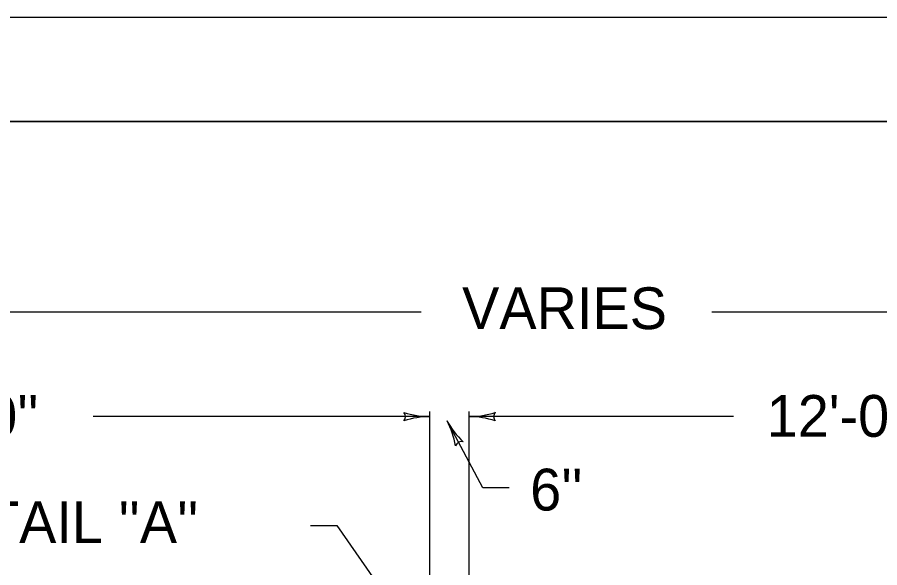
# Model space of a CAD drawing. Extents: x 997.6 to 1036.8, y 998.9 to 1022.7.
# Drawn here: x 1017.12 to 1021.25, y 1019.364 to 1022 of the extents above; entities that cross this region are included whole.
import ezdxf

# ---------------------------------------------------------------- set-up
doc = ezdxf.new("R2010")
doc.units = 0
for name, color, linetype in [('Level 1', 7, 'Continuous'), ('Level 10', 7, 'Continuous'), ('Level 11', 7, 'Continuous'), ('Level 14', 7, 'Continuous')]:
    doc.layers.add(name, color=color, linetype=linetype)

msp = doc.modelspace()

# ---------------------------------------------------------------- linework, layer by layer
at = {"layer": 'Level 1'}
for p, q in [((1019.0543, 1020.5875), (1012.983, 1020.5875)), ((1029.517, 1020.5875), (1020.4463, 1020.5875)), ((1019.0965, 1019.2073), (1019.0965, 1020.1125)), ((1019.284, 1019.2073), (1019.284, 1020.1125)), ((1019.0965, 1020.0875), (1017.4843, 1020.0875)), ((1020.5493, 1020.0875), (1019.284, 1020.0875)), ((1019.3501, 1019.7463), (1019.178, 1020.0681)), ((1019.4751, 1019.7463), (1019.3501, 1019.7463)), ((1018.5248, 1019.5658), (1018.6498, 1019.5658)), ((1018.6498, 1019.5658), (1018.9335, 1019.1613))]:
    msp.add_line(p, q, dxfattribs=at)
for centre, radius, start, end in [((1018.9478, 1020.0875), 0.0313, 318.7746, 40.8913), ((1019.0965, 1019.6966), 0.3909, 90, 108.6688), ((1019.0965, 1020.4784), 0.3909, 251.3472, 269.9939), ((1019.0965, 1019.6966), 0.3909, 89.9878, 90), ((1019.284, 1020.4784), 0.3909, 269.9878, 270), ((1019.284, 1020.4784), 0.3909, 270, 288.6688), ((1019.284, 1019.6966), 0.3909, 71.3472, 89.9939), ((1019.4327, 1020.0875), 0.0313, 138.7746, 220.8913), ((1019.5227, 1020.2524), 0.3909, 208.1211, 208.1333), ((1019.5227, 1020.2524), 0.3909, 208.1333, 226.8021), ((1018.8333, 1019.8837), 0.3909, 9.4804, 28.1272), ((1019.2481, 1019.937), 0.0313, 76.9079, 159.0246)]:
    msp.add_arc(centre, radius, start, end, dxfattribs=at)
at = {"layer": 'Level 10'}
msp.add_line((1007, 1021.5), (1035.5, 1021.5), dxfattribs=at)
at = {"layer": 'Level 11'}
msp.add_lwpolyline([(1007, 1000.5), (1035.5, 1000.5), (1035.5, 1021.5), (1007, 1021.5)], close=True, dxfattribs=at)
at = {"layer": 'Level 14'}
msp.add_line((1000, 1022), (1036, 1022), dxfattribs=at)

# ---------------------------------------------------------------- texts
at = {"layer": 'Level 1'}
for s, p in [('VARIES', (1019.2502, 1020.5066)), ("12'-0''", (1016.5338, 1019.9909)), ("12'-0''", (1020.7088, 1019.9909)), ("6''", (1019.5762, 1019.638)), ("SEE DETAIL ''A''", (1015.985, 1019.4817))]:
    msp.add_text(s, height=0.2, dxfattribs=at).set_placement(p)

doc.saveas('drawing.dxf')
